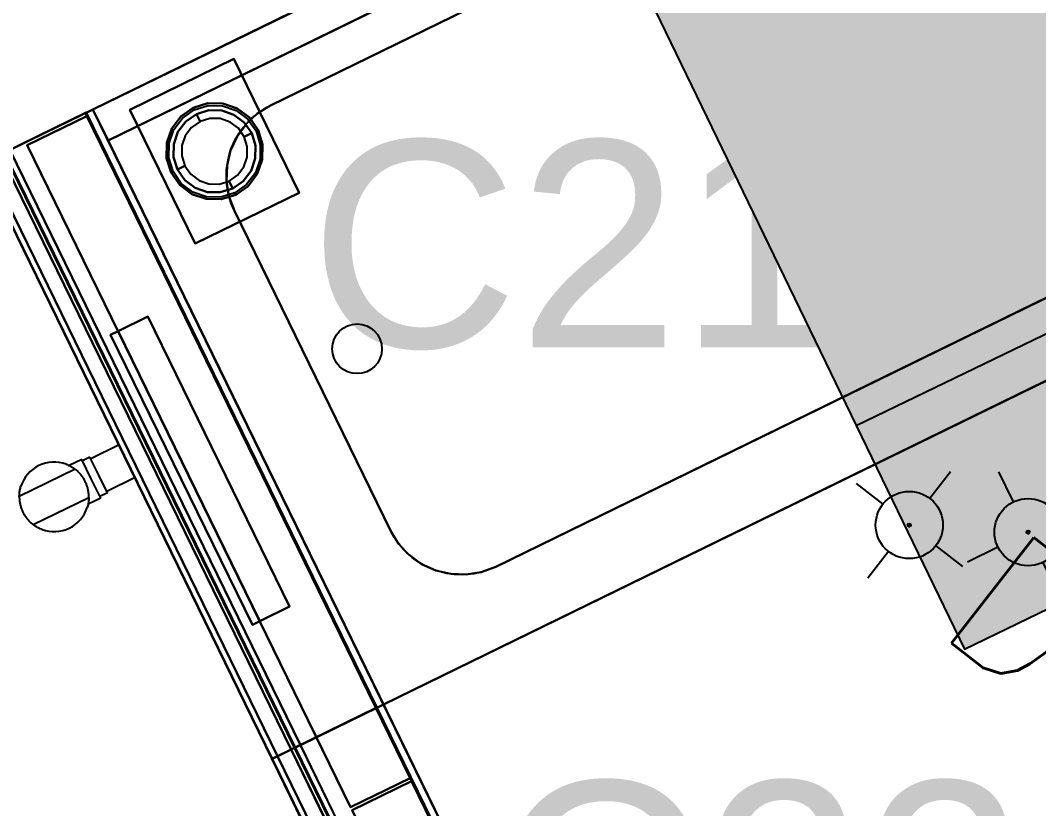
# Model space of a CAD drawing. Header units: millimetres. Extents: x 9159 to 17971, y 10368 to 13314.
# Drawn here: x 14288.9 to 14350.4, y 11565.5 to 11613.1 of the extents above; entities that cross this region are included whole.
import ezdxf
from ezdxf.enums import TextEntityAlignment as Align

# ---------------------------------------------------------------- set-up
doc = ezdxf.new("R2010")
doc.units = ezdxf.units.MM
doc.header["$LTSCALE"] = 5
doc.linetypes.add('TRATTEGGIATA', pattern=[0.75, 0.5, -0.25])
for name, color, linetype in [('200-EquipBorder-2d', 9, 'Continuous'), ('200-EquipID-2d', 7, 'Continuous'), ('200-EquipInternal-2d', 252, 'Continuous'), ('200-EquipSteel-3d', 9, 'Continuous'), ('250-Drain-2D', 140, 'Continuous'), ('250-ele-2d', 20, 'Continuous')]:
    doc.layers.add(name, color=color, linetype=linetype)
doc.layers.add('200-InsPoint-3D', color=3, linetype='Continuous', plot=False)
doc.styles.add('Arial', font='arial.ttf')
doc.styles.add('ROMANS', font='micross.ttf')
doc.styles.add('SIMPLEX', font='SIMPLEX')

# ---------------------------------------------------------------- blocks, each defined once
blk = doc.blocks.new('ELECTROLUX-MC-CRUSCOTTO400')
at = {"layer": '200-EquipBorder-2d'}
for p, q in [((0, 0), (0, -75)), ((400, 0), (400, -75)), ((0, -75), (400, -75))]:
    blk.add_line(p, q, dxfattribs=at)
at = {"layer": '200-EquipSteel-3d'}
for points in [[(0, -55.83, 654.41), (0, 0, 660.54), (400, 0, 660.54), (400, -55.83, 654.41)], [(0, 0, 660.54), (0, 0, 900), (400, 0, 900), (400, 0, 660.54)], [(0, 0, 900), (0, -62, 900), (400, -62, 900), (400, 0, 900)], [(0, -4.32, 810.26), (0, -59.37, 692.2), (400, -59.37, 692.2), (400, -4.32, 810.26)], [(0, -71.19, 877.81), (0, -4.82, 813.08), (400, -4.82, 813.08), (400, -71.19, 877.81)], [(0, -59.7, 690.72), (0, -59.7, 657.89), (400, -59.7, 657.89), (400, -59.7, 690.72)], [(0, -74.75, 884.46), (0, -71.19, 877.81), (400, -71.19, 877.81), (400, -74.75, 884.46)]]:
    blk.add_3dface(points, dxfattribs=at)
for points, invisible_edges in [([(0, -4.12, 811.75), (0, -4.1, 810.99), (400, -4.1, 810.99), (400, -4.12, 811.75)], 10), ([(0, -4.1, 810.99), (0, -4.32, 810.26), (400, -4.32, 810.26), (400, -4.1, 810.99)], 8), ([(0, -4.36, 812.47), (0, -4.12, 811.75), (400, -4.12, 811.75), (400, -4.36, 812.47)], 10), ([(0, -4.82, 813.08), (0, -4.36, 812.47), (400, -4.36, 812.47), (400, -4.82, 813.08)], 2), ([(0, -57.28, 654.56), (0, -55.83, 654.41), (400, -55.83, 654.41), (400, -57.28, 654.56)], 8), ([(0, -58.54, 655.29), (0, -57.28, 654.56), (400, -57.28, 654.56), (400, -58.54, 655.29)], 10), ([(0, -59.4, 656.46), (0, -58.54, 655.29), (400, -58.54, 655.29), (400, -59.4, 656.46)], 10), ([(0, -59.37, 692.2), (0, -59.51, 691.85), (400, -59.51, 691.85), (400, -59.37, 692.2)], 2), ([(0, -59.7, 657.89), (0, -59.4, 656.46), (400, -59.4, 656.46), (400, -59.7, 657.89)], 2), ([(0, -59.51, 691.85), (0, -59.62, 691.48), (400, -59.62, 691.48), (400, -59.51, 691.85)], 10), ([(0, -59.62, 691.48), (0, -59.68, 691.11), (400, -59.68, 691.11), (400, -59.62, 691.48)], 10), ([(0, -59.68, 691.11), (0, -59.7, 690.72), (400, -59.7, 690.72), (400, -59.68, 691.11)], 8), ([(0, -62, 900), (0, -69.22, 897.81), (400, -69.22, 897.81), (400, -62, 900)], 2), ([(0, -69.22, 897.81), (0, -74.01, 891.97), (400, -74.01, 891.97), (400, -69.22, 897.81)], 10), ([(0, -74.01, 891.97), (0, -74.75, 884.46), (400, -74.75, 884.46), (400, -74.01, 891.97)], 8)]:
    blk.add_3dface(points, dxfattribs=dict(at, invisible_edges=invisible_edges))
at = {"layer": '200-InsPoint-3D'}
for p in [(0, -75), (400, -75)]:
    blk.add_point(p, dxfattribs=at)
blk = doc.blocks.new('ELECTROLUX-MC7-WORKTOP-400')
at = {"layer": '200-EquipSteel-3d'}
blk.add_3dface([(400, -80.5, 900), (0, -80.5, 900), (0, -655, 900), (400, -655, 900)], dxfattribs=at)
blk = doc.blocks.new('ELECTROLUX-MC7-BODY400X250')
at = {"layer": '200-EquipBorder-2d'}
for p, q in [((0, -655), (0, 0)), ((400, 0), (400, -655))]:
    blk.add_line(p, q, dxfattribs=at)
at = {"layer": '200-EquipSteel-3d'}
for points, invisible_edges in [([(0, -655, 650), (0, -655, 900), (0, -2, 900), (0, -102, 724)], 12), ([(400, -655, 650), (400, -102, 724), (400, -2, 900), (400, -655, 900)], 3), ([(0, -71.6, 914.58), (0, -69.5, 915), (400, -69.5, 915), (400, -71.6, 914.58)], 8), ([(0, -73.39, 913.39), (0, -71.6, 914.58), (400, -71.6, 914.58), (400, -73.39, 913.39)], 10), ([(0, -74.58, 911.6), (0, -73.39, 913.39), (400, -73.39, 913.39), (400, -74.58, 911.6)], 10), ([(0, -75, 909.5), (0, -74.58, 911.6), (400, -74.58, 911.6), (400, -75, 909.5)], 2), ([(0, -75.45, 903.59), (0, -75, 905.7), (400, -75, 905.7), (400, -75.45, 903.59)], 8), ([(0, -76.64, 901.78), (0, -75.45, 903.59), (400, -75.45, 903.59), (400, -76.64, 901.78)], 10), ([(0, -78.4, 900.53), (0, -76.64, 901.78), (400, -76.64, 901.78), (400, -78.4, 900.53)], 10), ([(0, -80.5, 900), (0, -78.4, 900.53), (400, -78.4, 900.53), (400, -80.5, 900)], 2), ([(0, -102, 724), (0, -655, 650), (0, -102, 650)], 1), ([(400, -102, 724), (400, -655, 650), (400, -102, 650)], 1)]:
    blk.add_3dface(points, dxfattribs=dict(at, invisible_edges=invisible_edges))
for points in [[(0, -2, 724), (0, -102, 724), (400, -102, 724), (400, -2, 724)], [(0, -69.5, 915), (0, -4.5, 915), (400, -4.5, 915), (400, -69.5, 915)], [(0, -75, 905.7), (0, -75, 909.5), (400, -75, 909.5), (400, -75, 905.7)], [(0, -655, 650), (0, -102, 650), (400, -102, 650), (400, -655, 650)], [(0, -102, 650), (400, -102, 650), (400, -102, 724), (0, -102, 724)], [(0, -655, 650), (400, -655, 650), (400, -655, 900), (0, -655, 900)]]:
    blk.add_3dface(points, dxfattribs=at)
blk = doc.blocks.new('E7WTNDN000')
for name, p in [('ELECTROLUX-MC7-BODY400X250', (0, 0)), ('ELECTROLUX-MC7-WORKTOP-400', (0, 0)), ('ELECTROLUX-MC-CRUSCOTTO400', (0, -655))]:
    blk.add_blockref(name, p)
blk = doc.blocks.new('attrib')
at = {"layer": '200-EquipID-2d', "style": 'Arial'}
blk.add_attdef('POS', text='', height=2.5, dxfattribs=at).set_placement((0, 0, -1), align=Align.MIDDLE)
at = {"layer": '200-EquipID-2d', "style": 'ROMANS', "flags": 1}
for tag, p in [('ZONA', (0, -4.905, -2)), ('EQUIPMENTDATA', (0, -7.89, -2)), ('LONGDESCR', (0, -11.302, -2)), ('EQUIPMENTCONN', (0, -14.714, -2)), ('ACCESSORYDATA', (0, -18.552, -2)), ('ACCESSORYCONN', (0, -21.857, -2))]:
    blk.add_attdef(tag, text='', height=2.5, dxfattribs=at).set_placement(p, align=Align.CENTER)
blk = doc.blocks.new('ELECTROLUX-MC7-BAINMARIE-400')
at = {"layer": '200-EquipInternal-2d'}
blk.add_lwpolyline([(307.5, -605), (92.5, -605, -0.414214), (45, -557.5), (45, -142.5, -0.414214), (92.5, -95), (307.5, -95, -0.414214), (355, -142.5), (355, -557.5, -0.414214)], format="xyb", close=True, dxfattribs=at)
blk.add_circle((200, -575), 15, dxfattribs=at)
at = {"layer": '200-EquipSteel-3d'}
for points, invisible_edges in [([(400, -80.5, 900), (307.5, -95, 900), (92.5, -95, 900), (0, -80.5, 900)], 5), ([(0, -80.5, 900), (45, -142.5, 900), (45, -557.5, 900), (0, -655, 900)], 5), ([(400, -80.5, 900), (355, -142.5, 900), (355, -557.5, 900), (400, -655, 900)], 5), ([(83.23, -95.91, 750), (74.32, -98.62, 750), (74.32, -601.38, 750), (83.23, -604.09, 750)], 10), ([(92.5, -95, 750), (83.23, -95.91, 750), (83.23, -604.09, 750), (92.5, -605, 750)], 10), ([(307.5, -95, 750), (307.5, -605, 750), (92.5, -605, 750), (92.5, -95, 750)], 5), ([(307.5, -95, 750), (316.77, -95.91, 750), (316.77, -604.09, 750), (307.5, -605, 750)], 10), ([(316.77, -95.91, 750), (325.68, -98.62, 750), (325.68, -601.38, 750), (316.77, -604.09, 750)], 10), ([(66.11, -103.01, 750), (58.91, -108.91, 750), (58.91, -591.09, 750), (66.11, -596.99, 750)], 10), ([(74.32, -98.62, 750), (66.11, -103.01, 750), (66.11, -596.99, 750), (74.32, -601.38, 750)], 10), ([(325.68, -98.62, 750), (333.89, -103.01, 750), (333.89, -596.99, 750), (325.68, -601.38, 750)], 10), ([(333.89, -103.01, 750), (341.09, -108.91, 750), (341.09, -591.09, 750), (333.89, -596.99, 750)], 10), ([(58.91, -108.91, 750), (53.01, -116.11, 750), (53.01, -583.89, 750), (58.91, -591.09, 750)], 10), ([(341.09, -108.91, 750), (346.99, -116.11, 750), (346.99, -583.89, 750), (341.09, -591.09, 750)], 10), ([(53.01, -116.11, 750), (48.62, -124.32, 750), (48.62, -575.68, 750), (53.01, -583.89, 750)], 10), ([(346.99, -116.11, 750), (351.38, -124.32, 750), (351.38, -575.68, 750), (346.99, -583.89, 750)], 10), ([(48.62, -124.32, 750), (45.91, -133.23, 750), (45.91, -566.77, 750), (48.62, -575.68, 750)], 10), ([(351.38, -124.32, 750), (354.09, -133.23, 750), (354.09, -566.77, 750), (351.38, -575.68, 750)], 10), ([(45.91, -133.23, 750), (45, -142.5, 750), (45, -557.5, 750), (45.91, -566.77, 750)], 8), ([(354.09, -133.23, 750), (355, -142.5, 750), (355, -557.5, 750), (354.09, -566.77, 750)], 8), ([(45.91, -566.77, 900), (45, -557.5, 900), (0, -655, 900)], 10), ([(45.91, -566.77, 750), (45, -557.5, 750), (45, -557.5, 900), (45.91, -566.77, 900)], 8), ([(355, -557.5, 750), (354.09, -566.77, 750), (354.09, -566.77, 900), (355, -557.5, 900)], 2), ([(354.09, -566.77, 900), (355, -557.5, 900), (400, -655, 900)], 10), ([(48.62, -575.68, 900), (45.91, -566.77, 900), (0, -655, 900)], 10), ([(48.62, -575.68, 750), (45.91, -566.77, 750), (45.91, -566.77, 900), (48.62, -575.68, 900)], 10), ([(354.09, -566.77, 750), (351.38, -575.68, 750), (351.38, -575.68, 900), (354.09, -566.77, 900)], 10), ([(351.38, -575.68, 900), (354.09, -566.77, 900), (400, -655, 900)], 10), ([(53.01, -583.89, 900), (48.62, -575.68, 900), (0, -655, 900)], 10), ([(53.01, -583.89, 750), (48.62, -575.68, 750), (48.62, -575.68, 900), (53.01, -583.89, 900)], 10), ([(351.38, -575.68, 750), (346.99, -583.89, 750), (346.99, -583.89, 900), (351.38, -575.68, 900)], 10), ([(346.99, -583.89, 900), (351.38, -575.68, 900), (400, -655, 900)], 10), ([(58.91, -591.09, 900), (53.01, -583.89, 900), (0, -655, 900)], 10), ([(58.91, -591.09, 750), (53.01, -583.89, 750), (53.01, -583.89, 900), (58.91, -591.09, 900)], 10), ([(346.99, -583.89, 750), (341.09, -591.09, 750), (341.09, -591.09, 900), (346.99, -583.89, 900)], 10), ([(341.09, -591.09, 900), (346.99, -583.89, 900), (400, -655, 900)], 10), ([(66.11, -596.99, 900), (58.91, -591.09, 900), (0, -655, 900)], 10), ([(66.11, -596.99, 750), (58.91, -591.09, 750), (58.91, -591.09, 900), (66.11, -596.99, 900)], 10), ([(341.09, -591.09, 750), (333.89, -596.99, 750), (333.89, -596.99, 900), (341.09, -591.09, 900)], 10), ([(333.89, -596.99, 900), (341.09, -591.09, 900), (400, -655, 900)], 10), ([(74.32, -601.38, 900), (66.11, -596.99, 900), (0, -655, 900)], 10), ([(83.23, -604.09, 900), (74.32, -601.38, 900), (0, -655, 900)], 10), ([(74.32, -601.38, 750), (66.11, -596.99, 750), (66.11, -596.99, 900), (74.32, -601.38, 900)], 10), ([(83.23, -604.09, 750), (74.32, -601.38, 750), (74.32, -601.38, 900), (83.23, -604.09, 900)], 10), ([(325.68, -601.38, 750), (316.77, -604.09, 750), (316.77, -604.09, 900), (325.68, -601.38, 900)], 10), ([(316.77, -604.09, 900), (325.68, -601.38, 900), (400, -655, 900)], 10), ([(333.89, -596.99, 750), (325.68, -601.38, 750), (325.68, -601.38, 900), (333.89, -596.99, 900)], 10), ([(325.68, -601.38, 900), (333.89, -596.99, 900), (400, -655, 900)], 10), ([(92.5, -605, 900), (83.23, -604.09, 900), (0, -655, 900)], 10), ([(400, -655, 900), (307.5, -605, 900), (92.5, -605, 900), (0, -655, 900)], 5), ([(92.5, -605, 750), (83.23, -604.09, 750), (83.23, -604.09, 900), (92.5, -605, 900)], 2), ([(316.77, -604.09, 750), (307.5, -605, 750), (307.5, -605, 900), (316.77, -604.09, 900)], 8), ([(307.5, -605, 900), (316.77, -604.09, 900), (400, -655, 900)], 10)]:
    blk.add_3dface(points, dxfattribs=dict(at, invisible_edges=invisible_edges))
for points in [[(92.5, -95, 750), (307.5, -95, 750), (307.5, -95, 900), (92.5, -95, 900)], [(45, -557.5, 750), (45, -142.5, 750), (45, -142.5, 900), (45, -557.5, 900)], [(355, -142.5, 750), (355, -557.5, 750), (355, -557.5, 900), (355, -142.5, 900)], [(307.5, -605, 750), (92.5, -605, 750), (92.5, -605, 900), (307.5, -605, 900)]]:
    blk.add_3dface(points, dxfattribs=at)
blk = doc.blocks.new('ELECTROLUX-MC7-FRYER-VALVE2')
at = {"layer": '200-EquipBorder-2d'}
for p, q in [((-11, 48), (-11, 29.3)), ((11, 48), (11, 29.3)), ((0, 29.3), (-12, 29.3)), ((-12, 29.3), (-12, 24.3)), ((12, 29.3), (0, 29.3)), ((12, 29.3), (12, 24.3)), ((0, 24.3), (-13, 24.3)), ((-13, 24.3), (-13, 15.79)), ((13, 24.3), (0, 24.3)), ((13, 24.3), (13, 15.79)), ((-9.5, 18.03), (-9.5, -19.43)), ((9.5, -19.43), (9.5, 18.03))]:
    blk.add_line(p, q, dxfattribs=at)
for start, end in [(133.66782, 226.33218), (313.66782, 46.33218)]:
    blk.add_arc((0, -0.7), 21, start, end, dxfattribs=at)
for points, knots in [([(9.5, 18.03), (9.04, 18.26), (8.56, 18.48), (7.44, 18.95), (6.77, 19.19), (5.44, 19.6), (4.76, 19.77), (3.39, 20.04), (2.71, 20.14), (1.35, 20.27), (0.67, 20.3), (-0.67, 20.3), (-1.35, 20.27), (-2.71, 20.14), (-3.39, 20.04), (-4.76, 19.77), (-5.44, 19.6), (-6.77, 19.19), (-7.44, 18.95), (-8.56, 18.48), (-9.04, 18.26), (-9.5, 18.03)], [54.603966, 54.603966, 54.603966, 54.603966, 56.100956, 56.100956, 58.105876, 58.105876, 60.110796, 60.110796, 62.115717, 62.115717, 64.120637, 64.120637, 66.125557, 66.125557, 68.130478, 68.130478, 70.135398, 70.135398, 72.140318, 72.140318, 73.637308, 73.637308, 73.637308, 73.637308]), ([(-14.5, 14.49), (-14.21, 14.77), (-13.9, 15.05), (-13.26, 15.59), (-12.94, 15.85), (-12.29, 16.33), (-11.97, 16.56), (-11.37, 16.96), (-11.09, 17.14), (-10.64, 17.41), (-10.46, 17.51), (-10.12, 17.7), (-9.98, 17.78), (-9.74, 17.91), (-9.65, 17.95), (-9.53, 18.01), (-9.5, 18.03), (-9.5, 18.03)], [-8.491993, -8.491993, -8.491993, -8.491993, -7.291224, -7.291224, -6.090455, -6.090455, -4.889687, -4.889687, -3.688918, -3.688918, -2.766689, -2.766689, -1.844459, -1.844459, -0.92223, -0.92223, 0, 0, 0, 0]), ([(9.5, 18.03), (9.5, 18.03), (9.53, 18.01), (9.65, 17.95), (9.74, 17.91), (9.98, 17.78), (10.12, 17.7), (10.46, 17.51), (10.64, 17.41), (11.09, 17.14), (11.37, 16.96), (11.97, 16.56), (12.29, 16.33), (12.94, 15.85), (13.26, 15.59), (13.9, 15.05), (14.21, 14.77), (14.5, 14.49)], [19.162047, 19.162047, 19.162047, 19.162047, 20.084276, 20.084276, 21.006506, 21.006506, 21.928735, 21.928735, 22.850965, 22.850965, 24.051734, 24.051734, 25.252502, 25.252502, 26.453271, 26.453271, 27.65404, 27.65404, 27.65404, 27.65404]), ([(-9.5, -19.43), (-9.5, -19.43), (-9.53, -19.41), (-9.65, -19.35), (-9.74, -19.31), (-9.98, -19.18), (-10.12, -19.1), (-10.46, -18.91), (-10.64, -18.81), (-11.09, -18.54), (-11.37, -18.36), (-11.97, -17.96), (-12.29, -17.73), (-12.94, -17.25), (-13.26, -16.99), (-13.9, -16.45), (-14.21, -16.17), (-14.5, -15.89)], [0, 0, 0, 0, 0.92223, 0.92223, 1.844459, 1.844459, 2.766689, 2.766689, 3.688918, 3.688918, 4.889687, 4.889687, 6.090455, 6.090455, 7.291224, 7.291224, 8.491993, 8.491993, 8.491993, 8.491993]), ([(14.5, -15.89), (14.21, -16.17), (13.9, -16.45), (13.26, -16.99), (12.94, -17.25), (12.29, -17.73), (11.97, -17.96), (11.37, -18.36), (11.09, -18.54), (10.64, -18.81), (10.46, -18.91), (10.12, -19.1), (9.98, -19.18), (9.74, -19.31), (9.65, -19.35), (9.53, -19.41), (9.5, -19.43), (9.5, -19.43)], [10.670054, 10.670054, 10.670054, 10.670054, 11.870823, 11.870823, 13.071591, 13.071591, 14.27236, 14.27236, 15.473129, 15.473129, 16.395358, 16.395358, 17.317588, 17.317588, 18.239817, 18.239817, 19.162047, 19.162047, 19.162047, 19.162047]), ([(-9.5, -19.43), (-9.04, -19.66), (-8.56, -19.88), (-7.44, -20.35), (-6.77, -20.59), (-5.44, -21), (-4.76, -21.17), (-3.39, -21.44), (-2.71, -21.54), (-1.35, -21.67), (-0.67, -21.7), (0, -21.7), (0.67, -21.7), (1.35, -21.67), (2.71, -21.54), (3.39, -21.44), (4.76, -21.17), (5.44, -21), (6.77, -20.59), (7.44, -20.35), (8.56, -19.88), (9.04, -19.66), (9.5, -19.43)], [118.724603, 118.724603, 118.724603, 118.724603, 120.221593, 120.221593, 122.226513, 122.226513, 124.231433, 124.231433, 126.236354, 126.236354, 128.241274, 128.241274, 128.241274, 130.246194, 130.246194, 132.251115, 132.251115, 134.256035, 134.256035, 136.260955, 136.260955, 137.757945, 137.757945, 137.757945, 137.757945])]:
    blk.add_open_spline(points, degree=3, knots=knots, dxfattribs=at)
blk = doc.blocks.new('E7BMEDB000')
for name, p in [('ELECTROLUX-MC7-BODY400X250', (0, 0)), ('ELECTROLUX-MC7-BAINMARIE-400', (0, 0)), ('ELECTROLUX-MC-CRUSCOTTO400', (0, -655)), ('ELECTROLUX-MC7-FRYER-VALVE2', (200, -778))]:
    blk.add_blockref(name, p)
blk = doc.blocks.new('PQ-MC-LEG200')
at = {"layer": '200-EquipSteel-3d'}
for points in [[(-45, -35, 198), (-45, 35, 198), (45, 35, 198), (45, -35, 198)], [(-45, -35, 200), (45, -35, 200), (45, 35, 200), (-45, 35, 200)], [(-45, 35, 198), (-45, 35, 200), (45, 35, 200), (45, 35, 198)], [(-45, -35, 198), (-45, -35, 200), (-45, 35, 200), (-45, 35, 198)], [(45, -35, 198), (45, 35, 198), (45, 35, 200), (45, -35, 200)], [(-45, -35, 198), (45, -35, 198), (45, -35, 200), (-45, -35, 200)]]:
    blk.add_3dface(points, dxfattribs=at)
for points, invisible_edges in [([(-17.19, 23.66, 198), (-17.19, 23.66, 71), (-9.04, 27.82, 71), (-9.04, 27.82, 198)], 5), ([(-17.19, 23.66, 71), (-16.41, 22.58, 66), (-8.62, 26.54, 66), (-9.04, 27.82, 71)], 5), ([(-9.04, 27.82, 198), (-9.04, 27.82, 71), (0, 29.25, 71), (0, 29.25, 198)], 1), ([(-9.04, 27.82, 71), (-8.62, 26.54, 66), (0, 27.91, 66), (0, 29.25, 71)], 1), ([(0, 25, 66), (0, 25, 5), (-7.73, 23.78, 5), (-7.73, 23.78, 66)], 4), ([(0, 25, 5), (0, 23.54, 1.46), (-7.27, 22.38, 1.46), (-7.73, 23.78, 5)], 6), ([(0, 29.25, 198), (0, 29.25, 71), (9.04, 27.82, 71), (9.04, 27.82, 198)], 4), ([(0, 29.25, 71), (0, 27.91, 66), (8.62, 26.54, 66), (9.04, 27.82, 71)], 4), ([(7.73, 23.78, 66), (7.73, 23.78, 5), (0, 25, 5), (0, 25, 66)], 1), ([(7.73, 23.78, 5), (7.27, 22.38, 1.46), (0, 23.54, 1.46), (0, 25, 5)], 3), ([(9.04, 27.82, 71), (8.62, 26.54, 66), (16.41, 22.58, 66), (17.19, 23.66, 71)], 5), ([(9.04, 27.82, 198), (9.04, 27.82, 71), (17.19, 23.66, 71), (17.19, 23.66, 198)], 5), ([(-23.66, 17.19, 198), (-23.66, 17.19, 71), (-17.19, 23.66, 71), (-17.19, 23.66, 198)], 5), ([(-23.66, 17.19, 71), (-22.58, 16.41, 66), (-16.41, 22.58, 66), (-17.19, 23.66, 71)], 5), ([(-14.69, 20.23, 66), (-14.69, 20.23, 5), (-20.23, 14.69, 5), (-20.23, 14.69, 66)], 5), ([(-14.69, 20.23, 5), (-13.83, 19.04, 1.46), (-19.04, 13.83, 1.46), (-20.23, 14.69, 5)], 7), ([(-13.83, 19.04, 1.46), (-11.76, 16.18), (-16.18, 11.76), (-19.04, 13.83, 1.46)], 13), ([(-7.73, 23.78, 66), (-7.73, 23.78, 5), (-14.69, 20.23, 5), (-14.69, 20.23, 66)], 5), ([(-7.73, 23.78, 5), (-7.27, 22.38, 1.46), (-13.83, 19.04, 1.46), (-14.69, 20.23, 5)], 7), ([(-7.27, 22.38, 1.46), (-6.18, 19.02), (-11.76, 16.18), (-13.83, 19.04, 1.46)], 13), ([(0, 23.54, 1.46), (0, 20), (-6.18, 19.02), (-7.27, 22.38, 1.46)], 12), ([(7.27, 22.38, 1.46), (6.18, 19.02), (0, 20), (0, 23.54, 1.46)], 9), ([(13.83, 19.04, 1.46), (11.76, 16.18), (6.18, 19.02), (7.27, 22.38, 1.46)], 13), ([(14.69, 20.23, 5), (13.83, 19.04, 1.46), (7.27, 22.38, 1.46), (7.73, 23.78, 5)], 7), ([(14.69, 20.23, 66), (14.69, 20.23, 5), (7.73, 23.78, 5), (7.73, 23.78, 66)], 5), ([(19.04, 13.83, 1.46), (16.18, 11.76), (11.76, 16.18), (13.83, 19.04, 1.46)], 13), ([(20.23, 14.69, 5), (19.04, 13.83, 1.46), (13.83, 19.04, 1.46), (14.69, 20.23, 5)], 7), ([(20.23, 14.69, 66), (20.23, 14.69, 5), (14.69, 20.23, 5), (14.69, 20.23, 66)], 5), ([(17.19, 23.66, 71), (16.41, 22.58, 66), (22.58, 16.41, 66), (23.66, 17.19, 71)], 5), ([(17.19, 23.66, 198), (17.19, 23.66, 71), (23.66, 17.19, 71), (23.66, 17.19, 198)], 5), ([(-27.82, 9.04, 198), (-27.82, 9.04, 71), (-23.66, 17.19, 71), (-23.66, 17.19, 198)], 5), ([(-27.82, 9.04, 71), (-26.54, 8.62, 66), (-22.58, 16.41, 66), (-23.66, 17.19, 71)], 5), ([(-20.23, 14.69, 66), (-20.23, 14.69, 5), (-23.78, 7.73, 5), (-23.78, 7.73, 66)], 5), ([(-20.23, 14.69, 5), (-19.04, 13.83, 1.46), (-22.38, 7.27, 1.46), (-23.78, 7.73, 5)], 7), ([(-19.04, 13.83, 1.46), (-16.18, 11.76), (-19.02, 6.18), (-22.38, 7.27, 1.46)], 13), ([(22.38, 7.27, 1.46), (19.02, 6.18), (16.18, 11.76), (19.04, 13.83, 1.46)], 13), ([(23.78, 7.73, 5), (22.38, 7.27, 1.46), (19.04, 13.83, 1.46), (20.23, 14.69, 5)], 7), ([(23.78, 7.73, 66), (23.78, 7.73, 5), (20.23, 14.69, 5), (20.23, 14.69, 66)], 5), ([(23.66, 17.19, 71), (22.58, 16.41, 66), (26.54, 8.62, 66), (27.82, 9.04, 71)], 5), ([(23.66, 17.19, 198), (23.66, 17.19, 71), (27.82, 9.04, 71), (27.82, 9.04, 198)], 5), ([(-29.25, 0, 198), (-29.25, 0, 71), (-27.82, 9.04, 71), (-27.82, 9.04, 198)], 4), ([(-29.25, 0, 71), (-27.91, 0, 66), (-26.54, 8.62, 66), (-27.82, 9.04, 71)], 4), ([(-23.78, 7.73, 66), (-23.78, 7.73, 5), (-25, 0, 5), (-25, 0, 66)], 1), ([(-23.78, 7.73, 5), (-22.38, 7.27, 1.46), (-23.54, 0, 1.46), (-25, 0, 5)], 3), ([(-22.38, 7.27, 1.46), (-19.02, 6.18), (-20, 0), (-23.54, 0, 1.46)], 9), ([(23.54, 0, 1.46), (20, 0), (19.02, 6.18), (22.38, 7.27, 1.46)], 12), ([(25, 0, 5), (23.54, 0, 1.46), (22.38, 7.27, 1.46), (23.78, 7.73, 5)], 6), ([(25, 0, 66), (25, 0, 5), (23.78, 7.73, 5), (23.78, 7.73, 66)], 4), ([(27.82, 9.04, 71), (26.54, 8.62, 66), (27.91, 0, 66), (29.25, 0, 71)], 1), ([(27.82, 9.04, 198), (27.82, 9.04, 71), (29.25, 0, 71), (29.25, 0, 198)], 1), ([(-27.82, -9.04, 198), (-27.82, -9.04, 71), (-29.25, 0, 71), (-29.25, 0, 198)], 1), ([(-27.82, -9.04, 71), (-26.54, -8.62, 66), (-27.91, 0, 66), (-29.25, 0, 71)], 1), ([(-25, 0, 66), (-25, 0, 5), (-23.78, -7.73, 5), (-23.78, -7.73, 66)], 4), ([(-25, 0, 5), (-23.54, 0, 1.46), (-22.38, -7.27, 1.46), (-23.78, -7.73, 5)], 6), ([(-23.54, 0, 1.46), (-20, 0), (-19.02, -6.18), (-22.38, -7.27, 1.46)], 12), ([(22.38, -7.27, 1.46), (19.02, -6.18), (20, 0), (23.54, 0, 1.46)], 9), ([(23.78, -7.73, 5), (22.38, -7.27, 1.46), (23.54, 0, 1.46), (25, 0, 5)], 3), ([(23.78, -7.73, 66), (23.78, -7.73, 5), (25, 0, 5), (25, 0, 66)], 1), ([(29.25, 0, 71), (27.91, 0, 66), (26.54, -8.62, 66), (27.82, -9.04, 71)], 4), ([(29.25, 0, 198), (29.25, 0, 71), (27.82, -9.04, 71), (27.82, -9.04, 198)], 4), ([(-23.66, -17.19, 71), (-22.58, -16.41, 66), (-26.54, -8.62, 66), (-27.82, -9.04, 71)], 5), ([(-23.66, -17.19, 198), (-23.66, -17.19, 71), (-27.82, -9.04, 71), (-27.82, -9.04, 198)], 5), ([(-23.78, -7.73, 5), (-22.38, -7.27, 1.46), (-19.04, -13.83, 1.46), (-20.23, -14.69, 5)], 7), ([(-23.78, -7.73, 66), (-23.78, -7.73, 5), (-20.23, -14.69, 5), (-20.23, -14.69, 66)], 5), ([(-22.38, -7.27, 1.46), (-19.02, -6.18), (-16.18, -11.76), (-19.04, -13.83, 1.46)], 13), ([(-19.04, -13.83, 1.46), (-16.18, -11.76), (-11.76, -16.18), (-13.83, -19.04, 1.46)], 13), ([(13.83, -19.04, 1.46), (11.76, -16.18), (16.18, -11.76), (19.04, -13.83, 1.46)], 13), ([(19.04, -13.83, 1.46), (16.18, -11.76), (19.02, -6.18), (22.38, -7.27, 1.46)], 13), ([(20.23, -14.69, 5), (19.04, -13.83, 1.46), (22.38, -7.27, 1.46), (23.78, -7.73, 5)], 7), ([(20.23, -14.69, 66), (20.23, -14.69, 5), (23.78, -7.73, 5), (23.78, -7.73, 66)], 5), ([(27.82, -9.04, 71), (26.54, -8.62, 66), (22.58, -16.41, 66), (23.66, -17.19, 71)], 5), ([(27.82, -9.04, 198), (27.82, -9.04, 71), (23.66, -17.19, 71), (23.66, -17.19, 198)], 5), ([(-17.19, -23.66, 71), (-16.41, -22.58, 66), (-22.58, -16.41, 66), (-23.66, -17.19, 71)], 5), ([(-17.19, -23.66, 198), (-17.19, -23.66, 71), (-23.66, -17.19, 71), (-23.66, -17.19, 198)], 5), ([(-20.23, -14.69, 5), (-19.04, -13.83, 1.46), (-13.83, -19.04, 1.46), (-14.69, -20.23, 5)], 7), ([(-20.23, -14.69, 66), (-20.23, -14.69, 5), (-14.69, -20.23, 5), (-14.69, -20.23, 66)], 5), ([(-13.83, -19.04, 1.46), (-11.76, -16.18), (-6.18, -19.02), (-7.27, -22.38, 1.46)], 13), ([(7.27, -22.38, 1.46), (6.18, -19.02), (11.76, -16.18), (13.83, -19.04, 1.46)], 13), ([(14.69, -20.23, 5), (13.83, -19.04, 1.46), (19.04, -13.83, 1.46), (20.23, -14.69, 5)], 7), ([(14.69, -20.23, 66), (14.69, -20.23, 5), (20.23, -14.69, 5), (20.23, -14.69, 66)], 5), ([(23.66, -17.19, 71), (22.58, -16.41, 66), (16.41, -22.58, 66), (17.19, -23.66, 71)], 5), ([(23.66, -17.19, 198), (23.66, -17.19, 71), (17.19, -23.66, 71), (17.19, -23.66, 198)], 5), ([(-9.04, -27.82, 71), (-8.62, -26.54, 66), (-16.41, -22.58, 66), (-17.19, -23.66, 71)], 5), ([(-9.04, -27.82, 198), (-9.04, -27.82, 71), (-17.19, -23.66, 71), (-17.19, -23.66, 198)], 5), ([(-14.69, -20.23, 5), (-13.83, -19.04, 1.46), (-7.27, -22.38, 1.46), (-7.73, -23.78, 5)], 7), ([(-14.69, -20.23, 66), (-14.69, -20.23, 5), (-7.73, -23.78, 5), (-7.73, -23.78, 66)], 5), ([(-7.73, -23.78, 5), (-7.27, -22.38, 1.46), (0, -23.54, 1.46), (0, -25, 5)], 3), ([(-7.73, -23.78, 66), (-7.73, -23.78, 5), (0, -25, 5), (0, -25, 66)], 1), ([(-7.27, -22.38, 1.46), (-6.18, -19.02), (0, -20), (0, -23.54, 1.46)], 9), ([(0, -23.54, 1.46), (0, -20), (6.18, -19.02), (7.27, -22.38, 1.46)], 12), ([(0, -25, 5), (0, -23.54, 1.46), (7.27, -22.38, 1.46), (7.73, -23.78, 5)], 6), ([(0, -25, 66), (0, -25, 5), (7.73, -23.78, 5), (7.73, -23.78, 66)], 4), ([(7.73, -23.78, 5), (7.27, -22.38, 1.46), (13.83, -19.04, 1.46), (14.69, -20.23, 5)], 7), ([(7.73, -23.78, 66), (7.73, -23.78, 5), (14.69, -20.23, 5), (14.69, -20.23, 66)], 5), ([(17.19, -23.66, 71), (16.41, -22.58, 66), (8.62, -26.54, 66), (9.04, -27.82, 71)], 5), ([(17.19, -23.66, 198), (17.19, -23.66, 71), (9.04, -27.82, 71), (9.04, -27.82, 198)], 5), ([(0, -29.25, 71), (0, -27.91, 66), (-8.62, -26.54, 66), (-9.04, -27.82, 71)], 4), ([(0, -29.25, 198), (0, -29.25, 71), (-9.04, -27.82, 71), (-9.04, -27.82, 198)], 4), ([(9.04, -27.82, 71), (8.62, -26.54, 66), (0, -27.91, 66), (0, -29.25, 71)], 1), ([(9.04, -27.82, 198), (9.04, -27.82, 71), (0, -29.25, 71), (0, -29.25, 198)], 1)]:
    blk.add_3dface(points, dxfattribs=dict(at, invisible_edges=invisible_edges))
blk = doc.blocks.new('E7BAPL00RH')
at = {"layer": '200-EquipInternal-2d'}
blk.add_lwpolyline([(0, -102), (1200, -102), (1200, -655), (0, -655)], close=True, dxfattribs=at)
at = {"layer": '200-EquipSteel-3d'}
for points, invisible_edges in [([(0, -655, 650), (0, -655, 200), (0, -102, 200), (0, -102, 650)], 8), ([(21, -655, 605), (21, -655, 200), (21, -102, 200), (21, -102, 605)], 8), ([(127, -700, 565), (2, -700, 430), (447, -700, 430), (322, -700, 565)], 5), ([(2, -700, 650), (127, -700, 635), (127, -700, 565), (2, -700, 430)], 5), ([(2, -700, 650), (127, -700, 635), (322, -700, 635), (447, -700, 650)], 5), ([(127, -700, 340), (2, -700, 205), (447, -700, 205), (322, -700, 340)], 5), ([(2, -700, 425), (127, -700, 410), (127, -700, 340), (2, -700, 205)], 5), ([(2, -700, 425), (127, -700, 410), (322, -700, 410), (447, -700, 425)], 5), ([(447, -700, 650), (322, -700, 635), (322, -700, 565), (447, -700, 430)], 5), ([(447, -700, 425), (322, -700, 410), (322, -700, 340), (447, -700, 205)], 5)]:
    blk.add_3dface(points, dxfattribs=dict(at, invisible_edges=invisible_edges))
for points in [[(0, -655, 200), (21, -655, 200), (21, -102, 200), (0, -102, 200)], [(0, -102, 650), (1200, -102, 650), (1200, -655, 650), (0, -655, 650)], [(21, -102, 650), (1179, -102, 650), (1179, -102, 245), (21, -102, 245)], [(21, -102, 200), (1179, -102, 200), (1179, -102, 245), (21, -102, 245)], [(21, -655, 245), (1179, -655, 245), (1179, -102, 245), (21, -102, 245)], [(21, -655, 200), (1179, -655, 200), (1179, -102, 200), (21, -102, 200)], [(1179, -655, 605), (21, -655, 605), (21, -102, 605), (1179, -102, 605)], [(21, -655, 200), (0, -655, 200), (0, -655, 650), (21, -655, 650)], [(21, -655, 200), (1179, -655, 200), (1179, -655, 245), (21, -655, 245)], [(21, -655, 605), (1179, -655, 605), (1179, -655, 650), (21, -655, 650)], [(2, -660, 430), (2, -660, 650), (447, -660, 650), (447, -660, 430)], [(2, -660, 650), (2, -700, 650), (447, -700, 650), (447, -660, 650)], [(2, -700, 430), (2, -660, 430), (447, -660, 430), (447, -700, 430)], [(2, -660, 650), (2, -700, 650), (2, -700, 430), (2, -660, 430)], [(2, -660, 205), (2, -660, 425), (447, -660, 425), (447, -660, 205)], [(2, -660, 425), (2, -700, 425), (447, -700, 425), (447, -660, 425)], [(2, -700, 205), (2, -660, 205), (447, -660, 205), (447, -700, 205)], [(2, -660, 425), (2, -700, 425), (2, -700, 205), (2, -660, 205)], [(447, -660, 650), (447, -700, 650), (447, -700, 430), (447, -660, 430)], [(447, -660, 425), (447, -700, 425), (447, -700, 205), (447, -660, 205)], [(894, -660, 430), (894, -660, 650), (449, -660, 650), (449, -660, 430)], [(894, -660, 650), (894, -700, 650), (449, -700, 650), (449, -660, 650)], [(894, -700, 430), (894, -660, 430), (449, -660, 430), (449, -700, 430)], [(449, -660, 650), (449, -700, 650), (449, -700, 430), (449, -660, 430)], [(894, -660, 205), (894, -660, 425), (449, -660, 425), (449, -660, 205)], [(894, -660, 425), (894, -700, 425), (449, -700, 425), (449, -660, 425)], [(894, -700, 205), (894, -660, 205), (449, -660, 205), (449, -700, 205)], [(449, -660, 425), (449, -700, 425), (449, -700, 205), (449, -660, 205)], [(127, -680, 599.64), (322, -680, 599.64), (322, -700, 565), (127, -700, 565)], [(127, -680, 599.64), (127, -700, 635), (322, -700, 635), (322, -680, 599.64)], [(127, -700, 635), (127, -700, 565), (127, -680, 599.64)], [(127, -680, 374.64), (322, -680, 374.64), (322, -700, 340), (127, -700, 340)], [(127, -680, 374.64), (127, -700, 410), (322, -700, 410), (322, -680, 374.64)], [(127, -700, 410), (127, -700, 340), (127, -680, 374.64)], [(322, -700, 635), (322, -700, 565), (322, -680, 599.64)], [(322, -700, 410), (322, -700, 340), (322, -680, 374.64)], [(127, -700, 635), (127, -705, 635), (322, -705, 635), (322, -700, 635)], [(322, -700, 605), (322, -705, 605), (127, -705, 605), (127, -700, 605)], [(127, -705, 605), (127, -700, 605), (127, -700, 635), (127, -705, 635)], [(127, -700, 410), (127, -705, 410), (322, -705, 410), (322, -700, 410)], [(322, -700, 380), (322, -705, 380), (127, -705, 380), (127, -700, 380)], [(127, -705, 380), (127, -700, 380), (127, -700, 410), (127, -705, 410)], [(322, -705, 635), (322, -700, 635), (322, -700, 605), (322, -705, 605)], [(322, -705, 410), (322, -700, 410), (322, -700, 380), (322, -705, 380)], [(127, -705, 635), (127, -705, 605), (322, -705, 605), (322, -705, 635)], [(127, -705, 410), (127, -705, 380), (322, -705, 380), (322, -705, 410)]]:
    blk.add_3dface(points, dxfattribs=at)
at = {"linetype": 'TRATTEGGIATA'}
blk.add_blockref('PQ-MC-LEG200', (55, -600), dxfattribs=at)
blk = doc.blocks.new('DCON')
at = {"layer": '250-Drain-2D'}
for p, q in [((0, 40.64), (0, 20.32)), ((-40.64, 0), (-20.32, 0)), ((20.32, 0), (40.64, 0)), ((0, -20.32), (0, -40.64))]:
    blk.add_line(p, q, dxfattribs=at)
for radius in [20.32, 1]:
    blk.add_circle((0, 0), radius, dxfattribs=at)
blk.add_point((0, 0), dxfattribs=at)
at = {"layer": '250-Drain-2D', "style": 'SIMPLEX', "flags": 8}
blk.add_attdef('D', (50.05, -40.64), '', height=81, dxfattribs=at)
blk = doc.blocks.new('SEA65')
at = {"layer": '200-EquipBorder-2d'}
blk.add_lwpolyline([(953.41, -605.18), (953.41, -155.18), (303.41, -155.18), (303.41, -605.18)], close=True, dxfattribs=at)
at = {"layer": '200-EquipInternal-2d'}
blk.add_line((953.41, -305.18), (303.41, -305.18), dxfattribs=at)
at = {"layer": '200-EquipSteel-3d'}
for points in [[(303.41, -155.18, 900), (303.41, -255.18, 900), (953.41, -155.18, 900), (953.41, -255.18, 900)], [(303.41, -255.18, 900), (303.41, -605.18, 900), (953.41, -255.18, 900), (953.41, -605.18, 900)], [(303.41, -255.18, 1250), (303.41, -605.18, 1250), (953.41, -255.18, 1250), (953.41, -605.18, 1250)], [(303.41, -255.18, 1010), (303.41, -605.18, 1010), (953.41, -255.18, 1010), (953.41, -605.18, 1010)]]:
    blk.add_solid(points, dxfattribs=at)
at = {"layer": '200-InsPoint-3D'}
blk.add_attdef('DISTANG', (0, 0), '', height=1, dxfattribs=at)
blk = doc.blocks.new('ECON')
at = {"layer": '250-ele-2d'}
for p, q in [((0, 40.64), (0, 20.32)), ((-40.64, 0), (-20.32, 0)), ((20.32, 0), (40.64, 0)), ((0, -20.32), (0, -40.64))]:
    blk.add_line(p, q, dxfattribs=at)
for radius in [20.32, 1]:
    blk.add_circle((0, 0), radius, dxfattribs=at)
blk.add_point((0, 0), dxfattribs=at)
at = {"layer": '250-ele-2d', "style": 'SIMPLEX', "flags": 8}
blk.add_attdef('E', (50.05, -40.64), '', height=81, dxfattribs=at)

msp = doc.modelspace()

# ---------------------------------------------------------------- block references
for name, p, xscale, yscale, zscale, rotation in [('SEA65', (14438.526, 11602.683), 0.100000000000027, 0.09999999999999432, 0.09999999999999964, 205.8257779571765), ('E7BAPL00RH', (14352.153, 11636.46), 0.100000000001327, 0.09999999999969589, 0.1, 296.0336756873833), ('E7BMEDB000', (14352.153, 11636.46), 0.09999999999765893, 0.09999999999854481, 0.1, 296.0336756878299), ('E7WTNDN000', (14369.709, 11600.519), 0.09999999999887534, 0.09999999999854481, 0.09999999999999432, 296.0336756880694)]:
    msp.add_blockref(name, p, dxfattribs=dict(xscale=xscale, yscale=yscale, zscale=zscale, rotation=rotation))
for name, p, xscale, yscale, zscale, rotation, values in [('ECON', (14349.795, 11582.181), 0.100000000000012, 0.09999999999999432, 0.09999999999999964, 26.03367568969961, {'E': 'E'}), ('DCON', (14342.62, 11582.612), 0.1000000000008823, 0.09999999999969589, 0.1, 322.0673513766779, {'D': 'D'})]:
    msp.add_blockref(name, p, dxfattribs=dict(xscale=xscale, yscale=yscale, zscale=zscale, rotation=rotation)).add_auto_attribs(values)
at = {"layer": '200-EquipID-2d'}
ref = msp.add_blockref('attrib', (14322.403, 11599.591), dxfattribs=dict(at, xscale=5, yscale=5, zscale=5))
ref.add_attrib('POS', 'C21', dxfattribs={"color": 7, "height": 12.5, "style": 'Arial'}).set_placement((14322.403, 11599.591, -5), align=Align.MIDDLE)
ref = msp.add_blockref('attrib', (14333.575, 11560.886), dxfattribs=dict(at, xscale=5, yscale=5.000000000000695, zscale=5))
ref.add_attrib('POS', 'C22', dxfattribs={"color": 7, "height": 12.5, "style": 'Arial'}).set_placement((14333.575, 11560.886, -5), align=Align.MIDDLE)

doc.saveas('drawing.dxf')
